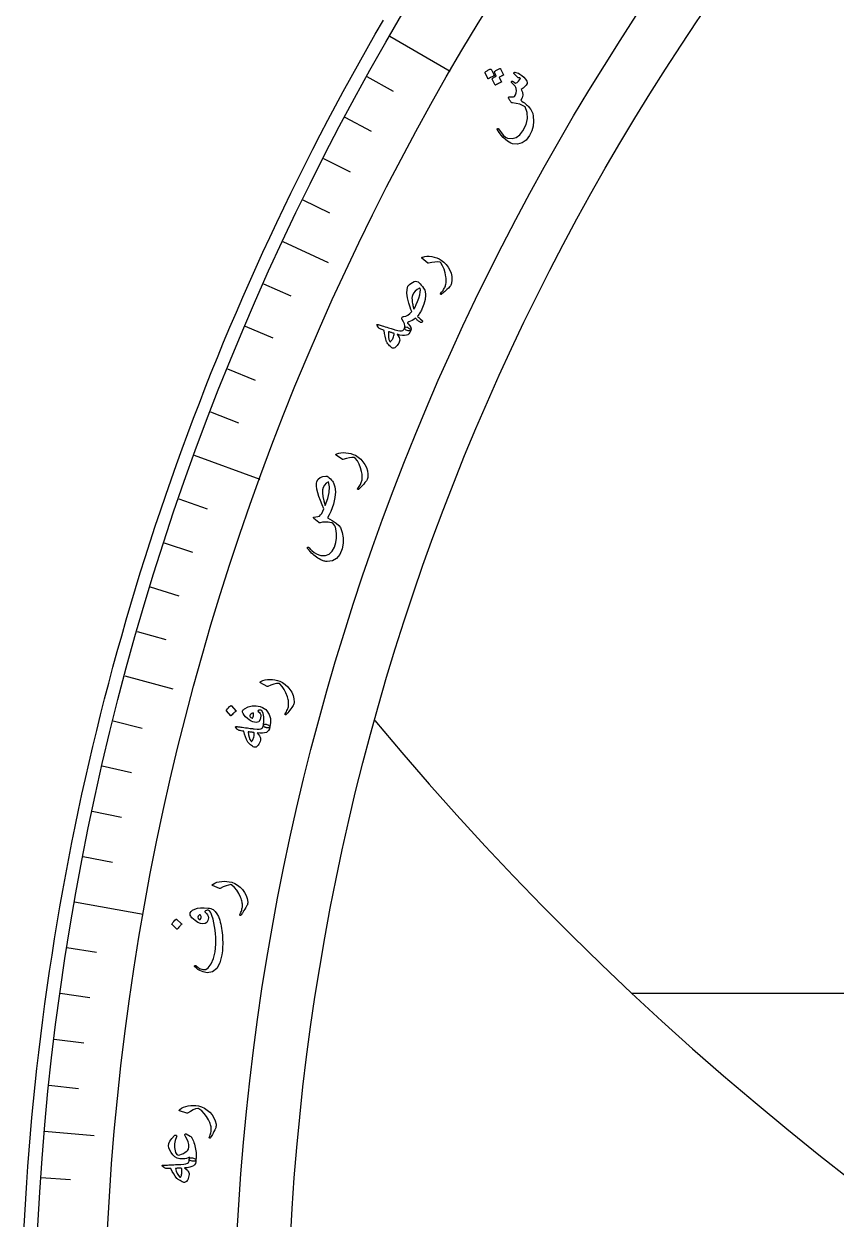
# Model space of a CAD drawing. Header units: millimetres. Extents: x -91 to 91, y -91 to 118.
# Drawn here: x -90.89 to -63.17, y 4.89 to 45.69 of the extents above; entities that cross this region are included whole.
import ezdxf

# ---------------------------------------------------------------- set-up
doc = ezdxf.new("R2010")
doc.units = ezdxf.units.MM
for name, color, linetype in [('CUT_OUTER', 1, 'Continuous'), ('ENGRAVE', 7, 'Continuous'), ('ENGRAVE_FINE', 8, 'Continuous'), ('TEXT', 5, 'Continuous')]:
    doc.layers.add(name, color=color, linetype=linetype)

msp = doc.modelspace()

# ---------------------------------------------------------------- linework, layer by layer
at = {"layer": 'CUT_OUTER'}
msp.add_lwpolyline([(-90.8904, 4.4652), (-90.8613, 5.0228), (-90.8287, 5.5802), (-90.7928, 6.1374), (-90.7534, 6.6944), (-90.7106, 7.2511), (-90.6644, 7.8076), (-90.6148, 8.3637), (-90.5618, 8.9196), (-90.5054, 9.4751), (-90.4455, 10.0302), (-90.3823, 10.585), (-90.3156, 11.1394), (-90.2456, 11.6933), (-90.1721, 12.2468), (-90.0953, 12.7999), (-90.0151, 13.3525), (-89.9314, 13.9045), (-89.8444, 14.4561), (-89.754, 15.0071), (-89.6603, 15.5575), (-89.5631, 16.1074), (-89.4626, 16.6566), (-89.3587, 17.2052), (-89.2515, 17.7532), (-89.1408, 18.3005), (-89.0269, 18.8471), (-88.9096, 19.393), (-88.7889, 19.9382), (-88.6649, 20.4826), (-88.5375, 21.0263), (-88.4069, 21.5691), (-88.2728, 22.1112), (-88.1355, 22.6524), (-87.9949, 23.1928), (-87.8509, 23.7323), (-87.7036, 24.2709), (-87.553, 24.8085), (-87.3992, 25.3453), (-87.242, 25.8811), (-87.0816, 26.4159), (-86.9178, 26.9497), (-86.7508, 27.4825), (-86.5806, 28.0143), (-86.4071, 28.545), (-86.2303, 29.0747), (-86.0503, 29.6032), (-85.867, 30.1307), (-85.6805, 30.657), (-85.4908, 31.1821), (-85.2979, 31.7061), (-85.1017, 32.2289), (-84.9023, 32.7504), (-84.6998, 33.2708), (-84.4941, 33.7899), (-84.2851, 34.3077), (-84.073, 34.8242), (-83.8578, 35.3394), (-83.6394, 35.8533), (-83.4178, 36.3658), (-83.1931, 36.877), (-82.9652, 37.3867), (-82.7343, 37.8951), (-82.5002, 38.402), (-82.263, 38.9075), (-82.0227, 39.4115), (-81.7794, 39.9141), (-81.5329, 40.4151), (-81.2834, 40.9146), (-81.0308, 41.4126), (-80.7752, 41.909), (-80.5165, 42.4039), (-80.2548, 42.8971), (-79.9901, 43.3887), (-79.7224, 43.8787), (-79.4516, 44.3671), (-79.1779, 44.8537), (-78.9012, 45.3387), (-78.6215, 45.822)], dxfattribs=at)
at = {"layer": 'ENGRAVE'}
for points in [[(-78.4064, 45.268), (-76.3432, 44.0768)], [(-82.0534, 38.2621), (-80.5111, 37.543)], [(-85.0759, 30.9651), (-82.8372, 30.1503)], [(-87.451, 23.4324), (-85.8072, 22.992)], [(-89.1605, 15.7214), (-86.8143, 15.3077)], [(-90.1914, 7.8907), (-88.4962, 7.7424)]]:
    msp.add_lwpolyline(points, dxfattribs=at)
for radius in [90.5359, 88.1535, 83.7291, 81.9]:
    msp.add_circle((0, 0), radius, dxfattribs=at)
msp.add_arc((0, 87.485), 102.6048, 219.725372, 320.274628, dxfattribs=at)
at = {"layer": 'ENGRAVE_FINE'}
for points in [[(-79.1845, 43.8927), (-78.2915, 43.3977)], [(-79.9385, 42.504), (-79.0369, 42.0247)], [(-80.6681, 41.1024), (-79.7583, 40.6389)], [(-81.3731, 39.6883), (-80.4554, 39.2407)], [(-82.7087, 36.8243), (-81.7759, 36.409)], [(-83.3387, 35.3752), (-82.3989, 34.9763)], [(-83.9434, 33.9153), (-82.9968, 33.5329)], [(-84.5225, 32.4452), (-83.5693, 32.0793)], [(-85.6034, 29.4756), (-84.638, 29.1432)], [(-86.1048, 27.9771), (-85.1337, 27.6616)], [(-86.5799, 26.4701), (-85.6035, 26.1716)], [(-87.0287, 24.9551), (-86.0472, 24.6736)], [(-87.8466, 21.9026), (-86.8559, 21.6556)], [(-88.2155, 20.3661), (-87.2206, 20.1365)], [(-88.5575, 18.8235), (-87.5588, 18.6112)], [(-88.8725, 17.2751), (-87.8702, 17.0802)], [(-89.4213, 14.1629), (-88.4128, 14.0032)], [(-89.6548, 12.6002), (-88.6437, 12.4581)], [(70.1335, 12.5914), (-70.1335, 12.5914)], [(-89.8611, 11.0336), (-88.8476, 10.9091)], [(-90.0399, 9.4636), (-89.0245, 9.3569)], [(-90.3154, 6.3155), (-89.2968, 6.2442)]]:
    msp.add_lwpolyline(points, dxfattribs=at)
at = {"layer": 'TEXT'}
for points in [[(-75.1516, 44.0244), (-75.1527, 44.0288), (-75.152, 44.0337), (-75.1497, 44.039), (-75.1455, 44.0448), (-75.1245, 44.062), (-75.1032, 44.078), (-75.0814, 44.0929), (-75.0592, 44.1065), (-75.0363, 44.119), (-75.0126, 44.1304), (-74.988, 44.1408), (-74.9626, 44.1501), (-74.9547, 44.1514), (-74.9483, 44.1506), (-74.9435, 44.1478), (-74.9403, 44.1429), (-74.8363, 43.9382), (-74.8355, 43.9325), (-74.8382, 43.9274), (-74.8443, 43.9227), (-74.8537, 43.9186), (-74.8618, 43.9149), (-74.8741, 43.9089), (-74.8908, 43.9006), (-74.9118, 43.8899), (-74.9373, 43.8767), (-74.9674, 43.8605), (-75.0021, 43.8414), (-75.0415, 43.8195), (-75.0474, 43.8169), (-75.052, 43.8166), (-75.0553, 43.8186), (-75.0573, 43.8227)], [(-74.8332, 44.0439), (-74.8343, 44.0483), (-74.8336, 44.0532), (-74.8312, 44.0585), (-74.8271, 44.0643), (-74.8061, 44.0814), (-74.7848, 44.0973), (-74.763, 44.112), (-74.7408, 44.1255), (-74.7179, 44.1379), (-74.6942, 44.1492), (-74.6697, 44.1595), (-74.6443, 44.1687), (-74.6377, 44.1695), (-74.632, 44.1682), (-74.6272, 44.1647), (-74.6233, 44.1592), (-74.5195, 43.9546), (-74.519, 43.9504), (-74.5215, 43.9462), (-74.5271, 43.9418), (-74.5356, 43.9373), (-74.5414, 43.9345), (-74.5503, 43.93), (-74.5624, 43.9238), (-74.5777, 43.9159), (-74.5961, 43.9064), (-74.6174, 43.895), (-74.6416, 43.8817), (-74.6687, 43.8667), (-74.5913, 43.717), (-74.5905, 43.7114), (-74.5932, 43.7062), (-74.5992, 43.7016), (-74.6087, 43.6975), (-74.6167, 43.6938), (-74.629, 43.6878), (-74.6457, 43.6795), (-74.6666, 43.6689), (-74.692, 43.6557), (-74.7221, 43.6396), (-74.7567, 43.6207), (-74.796, 43.5988), (-74.8013, 43.5972), (-74.8055, 43.5976), (-74.8086, 43.6), (-74.8105, 43.6043), (-74.9052, 43.8055), (-74.9063, 43.8099), (-74.9057, 43.8147), (-74.9033, 43.82), (-74.8992, 43.8258), (-74.8844, 43.838), (-74.8693, 43.8498), (-74.8539, 43.8611), (-74.8382, 43.8721), (-74.822, 43.8825), (-74.8054, 43.8921), (-74.7884, 43.9008), (-74.7709, 43.9088)], [(-74.1571, 43.9874), (-74.1644, 43.9969), (-74.1683, 44.006), (-74.1688, 44.0144), (-74.1659, 44.0224), (-74.1594, 44.031), (-74.1514, 44.0369), (-74.1421, 44.0401), (-74.1314, 44.0406), (-74.0966, 44.0369), (-74.0574, 44.0256), (-74.0138, 44.0069), (-73.9657, 43.9808), (-73.8917, 43.9303), (-73.8272, 43.8725), (-73.7723, 43.8074), (-73.7268, 43.7351), (-73.7178, 43.7143), (-73.7131, 43.6945), (-73.7126, 43.6757), (-73.7163, 43.658), (-73.7445, 43.6025), (-73.788, 43.5505), (-73.8467, 43.5019), (-73.9207, 43.4567), (-73.8772, 43.3565), (-73.865, 43.2612), (-73.8842, 43.1707), (-73.9348, 43.085), (-73.8901, 43.0552), (-73.8478, 43.0252), (-73.8081, 42.9949), (-73.7708, 42.9645), (-73.7358, 42.9338), (-73.7027, 42.9026), (-73.6716, 42.8708), (-73.6424, 42.8386), (-73.5932, 42.7745), (-73.5543, 42.7041), (-73.5256, 42.6273), (-73.5072, 42.5442), (-73.4951, 42.3679), (-73.5123, 42.1991), (-73.5586, 42.0375), (-73.6343, 41.8829), (-73.7528, 41.7278), (-73.8886, 41.6288), (-74.0418, 41.5858), (-74.2125, 41.5991), (-74.2662, 41.6179), (-74.3247, 41.6489), (-74.388, 41.692), (-74.4562, 41.7473), (-74.5272, 41.8145), (-74.5967, 41.8922), (-74.6646, 41.9805), (-74.7309, 42.0793), (-74.7347, 42.0863), (-74.7362, 42.0932), (-74.7357, 42.1), (-74.733, 42.1067), (-74.7289, 42.1126), (-74.7242, 42.1171), (-74.7189, 42.1201), (-74.7129, 42.1217), (-74.7058, 42.121), (-74.6994, 42.1184), (-74.6936, 42.1141), (-74.6885, 42.1079), (-74.5987, 41.9793), (-74.5188, 41.8841), (-74.4489, 41.8223), (-74.3892, 41.7939), (-74.2311, 41.7782), (-74.0896, 41.8137), (-73.9648, 41.9004), (-73.8563, 42.0382), (-73.7496, 42.2565), (-73.7011, 42.4654), (-73.7109, 42.6654), (-73.7791, 42.8566), (-73.8677, 42.9075), (-73.9693, 42.9472), (-74.084, 42.9758), (-74.2119, 42.9932), (-74.2254, 42.9939), (-74.2365, 42.9964), (-74.245, 43.0008), (-74.2509, 43.007), (-74.2686, 43.0331), (-74.2852, 43.0577), (-74.3005, 43.0809), (-74.3146, 43.1028), (-74.3272, 43.123), (-74.3381, 43.1415), (-74.3472, 43.1582), (-74.3546, 43.1732), (-74.3571, 43.1807), (-74.3563, 43.1867), (-74.3524, 43.1912), (-74.3453, 43.1943), (-74.3407, 43.1953), (-74.3337, 43.1964), (-74.3245, 43.1977), (-74.313, 43.1992), (-74.2994, 43.2005), (-74.2838, 43.2013), (-74.2662, 43.2018), (-74.2467, 43.2019), (-74.2085, 43.2029), (-74.1797, 43.2056), (-74.1602, 43.2101), (-74.1499, 43.2163), (-74.1118, 43.2707), (-74.0881, 43.3335), (-74.0789, 43.4049), (-74.0843, 43.4848), (-74.0979, 43.5207), (-74.1281, 43.566), (-74.1749, 43.6207), (-74.2383, 43.6849), (-74.2443, 43.691), (-74.2482, 43.6982), (-74.25, 43.7063), (-74.2498, 43.7154), (-74.2485, 43.7234), (-74.2457, 43.73), (-74.2413, 43.7355), (-74.2356, 43.7397), (-74.2169, 43.74), (-74.1893, 43.728), (-74.1527, 43.7036), (-74.1071, 43.6669), (-74.0538, 43.6953), (-74.008, 43.7322), (-73.9697, 43.7775), (-73.939, 43.8313), (-73.9554, 43.8401), (-73.9696, 43.8458), (-73.9816, 43.8483), (-73.9914, 43.8476), (-74.0013, 43.846), (-74.0098, 43.8466), (-74.017, 43.8494), (-74.0229, 43.8544)], [(-77.3069, 37.696), (-77.3104, 37.6993), (-77.3129, 37.7025), (-77.3145, 37.7056), (-77.315, 37.7085), (-77.3124, 37.7152), (-77.3057, 37.7217), (-77.2949, 37.728), (-77.2799, 37.734), (-77.2099, 37.7516), (-77.1349, 37.7596), (-77.0551, 37.7581), (-76.9703, 37.747), (-76.8827, 37.7277), (-76.7999, 37.7016), (-76.7218, 37.6685), (-76.6485, 37.6287), (-76.5599, 37.5602), (-76.4816, 37.4806), (-76.4137, 37.39), (-76.356, 37.2885), (-76.3121, 37.1794), (-76.2875, 37.0674), (-76.2823, 36.9523), (-76.2965, 36.8342), (-76.3038, 36.8042), (-76.3153, 36.7762), (-76.3311, 36.7504), (-76.3512, 36.7266), (-76.4035, 36.6745), (-76.4512, 36.6278), (-76.4944, 36.5863), (-76.5331, 36.5502), (-76.5672, 36.5195), (-76.5967, 36.4944), (-76.6216, 36.4749), (-76.6418, 36.4611), (-76.6471, 36.4588), (-76.6519, 36.4576), (-76.6562, 36.4575), (-76.6599, 36.4586), (-76.6642, 36.4611), (-76.6677, 36.4644), (-76.6706, 36.4684), (-76.6728, 36.4731), (-76.6737, 36.4782), (-76.6727, 36.4835), (-76.6699, 36.489), (-76.6653, 36.4946), (-76.6362, 36.5286), (-76.6098, 36.5616), (-76.586, 36.5939), (-76.5649, 36.6253), (-76.5463, 36.6562), (-76.5301, 36.6869), (-76.5163, 36.7173), (-76.505, 36.7474), (-76.4957, 36.7785), (-76.4885, 36.8118), (-76.4831, 36.8472), (-76.4798, 36.8849), (-76.4785, 36.9247), (-76.4794, 36.9669), (-76.4825, 37.0114), (-76.4879, 37.0582), (-76.512, 37.1942), (-76.5493, 37.3189), (-76.5998, 37.4323), (-76.6635, 37.5345), (-76.6691, 37.5418), (-76.6767, 37.548), (-76.6863, 37.553), (-76.6979, 37.5569), (-76.7737, 37.5644), (-76.8634, 37.5617), (-76.967, 37.5486), (-77.0844, 37.5252), (-77.0912, 37.525), (-77.0969, 37.5257), (-77.1014, 37.5272), (-77.1049, 37.5296)], [(-77.7856, 36.7339), (-77.7639, 36.7674), (-77.7306, 36.8011), (-77.6856, 36.8348), (-77.6289, 36.8686), (-77.5711, 36.8944), (-77.5197, 36.9056), (-77.4745, 36.902), (-77.4356, 36.8839), (-77.4012, 36.8555), (-77.3649, 36.8192), (-77.3267, 36.775), (-77.2867, 36.7229), (-77.2514, 36.6723), (-77.2252, 36.6313), (-77.2083, 36.5999), (-77.2004, 36.5781), (-77.1862, 36.4337), (-77.1988, 36.2819), (-77.2382, 36.1225), (-77.3044, 35.9555), (-77.3203, 35.9226), (-77.3373, 35.8906), (-77.3553, 35.8594), (-77.3743, 35.829), (-77.3941, 35.7995), (-77.4145, 35.7709), (-77.4355, 35.7433), (-77.457, 35.7167), (-77.4406, 35.696), (-77.4083, 35.6643), (-77.3601, 35.6214), (-77.296, 35.5674), (-77.2842, 35.5553), (-77.2804, 35.5421), (-77.2844, 35.5276), (-77.2963, 35.5119), (-77.3115, 35.5009), (-77.3276, 35.4957), (-77.3444, 35.4965), (-77.362, 35.5032), (-77.3814, 35.5168), (-77.4014, 35.5317), (-77.4218, 35.5478), (-77.4427, 35.5653), (-77.4638, 35.584), (-77.485, 35.6042), (-77.5062, 35.6258), (-77.5275, 35.6488), (-77.581, 35.6047), (-77.6356, 35.5688), (-77.6914, 35.541), (-77.7483, 35.5214), (-77.7665, 35.5163), (-77.7806, 35.5104), (-77.7905, 35.5036), (-77.7963, 35.4959), (-77.7974, 35.4881), (-77.7945, 35.4784), (-77.7875, 35.4668), (-77.7765, 35.4534), (-77.7211, 35.3871), (-77.6875, 35.3266), (-77.6756, 35.2718), (-77.6856, 35.2229), (-77.6899, 35.2177), (-77.6975, 35.2136), (-77.7084, 35.2108), (-77.7226, 35.2091), (-77.7706, 35.2125), (-77.8098, 35.22), (-77.8403, 35.2315), (-77.8619, 35.2471), (-77.8781, 35.2663), (-77.889, 35.2844), (-77.8943, 35.3015), (-77.8942, 35.3174), (-77.8897, 35.3849), (-77.9026, 35.4544), (-77.9331, 35.526), (-77.9811, 35.5998), (-77.9901, 35.6149), (-77.9944, 35.6304), (-77.994, 35.6461), (-77.989, 35.6621), (-77.9793, 35.6776), (-77.966, 35.6894), (-77.9492, 35.6975), (-77.9289, 35.7018), (-77.8553, 35.7202), (-77.7843, 35.7543), (-77.7158, 35.8042), (-77.6498, 35.8699), (-77.6804, 35.9448), (-77.7079, 36.0171), (-77.7325, 36.0866), (-77.754, 36.1534), (-77.799, 36.3393), (-77.8192, 36.4981), (-77.8147, 36.6296), (-77.7856, 36.7339)], [(-77.388, 36.6698), (-77.4714, 36.6266), (-77.54, 36.5715), (-77.5938, 36.5044), (-77.6327, 36.4253), (-77.6415, 36.3852), (-77.6445, 36.3325), (-77.6418, 36.2674), (-77.6332, 36.1898), (-77.6275, 36.1494), (-77.6216, 36.1122), (-77.6157, 36.0781), (-77.6098, 36.0471), (-77.6036, 36.0193), (-77.5971, 35.9944), (-77.5902, 35.9725), (-77.583, 35.9536), (-77.5416, 36.0235), (-77.5001, 36.1095), (-77.4583, 36.2114), (-77.4162, 36.3294), (-77.381, 36.4451), (-77.3608, 36.5382), (-77.3558, 36.6087), (-77.366, 36.6566), (-77.3693, 36.6646), (-77.374, 36.6695), (-77.3802, 36.6712), (-77.388, 36.6698)], [(-78.8329, 35.3967), (-78.8413, 35.417), (-78.8381, 35.4286), (-78.8236, 35.4315), (-78.7975, 35.4258), (-78.7825, 35.421), (-78.7615, 35.4145), (-78.7346, 35.4065), (-78.7018, 35.3968), (-78.6628, 35.3852), (-78.6175, 35.3715), (-78.5659, 35.3557), (-78.5079, 35.3376), (-78.4509, 35.3199), (-78.3999, 35.304), (-78.3548, 35.29), (-78.3158, 35.2777), (-78.2829, 35.2673), (-78.2562, 35.2589), (-78.2358, 35.2524), (-78.2217, 35.2479), (-78.1318, 35.2217), (-78.0584, 35.2092), (-78.0016, 35.2103), (-77.9612, 35.2251), (-77.9415, 35.2396), (-77.9238, 35.2598), (-77.9081, 35.2858), (-77.8942, 35.3174), (-77.8828, 35.3347), (-77.8671, 35.3449), (-77.8474, 35.3479), (-77.8236, 35.3439), (-77.797, 35.3343), (-77.7715, 35.3216), (-77.747, 35.306), (-77.7235, 35.2873), (-77.7047, 35.2685), (-77.6922, 35.2515), (-77.6858, 35.2363), (-77.6856, 35.2229), (-77.7136, 35.1627), (-77.7481, 35.1157), (-77.7893, 35.0817), (-77.8371, 35.0607), (-77.8974, 35.052), (-77.9701, 35.0552), (-78.0552, 35.0702), (-78.1529, 35.097), (-78.112, 35.0393), (-78.0832, 34.9864), (-78.0666, 34.9383), (-78.0621, 34.8949), (-78.0675, 34.8638), (-78.0794, 34.8297), (-78.0979, 34.7926), (-78.1229, 34.7525), (-78.1531, 34.712), (-78.1818, 34.6794), (-78.209, 34.6549), (-78.2348, 34.6384), (-78.2622, 34.6279), (-78.2876, 34.6243), (-78.3111, 34.6274), (-78.3327, 34.6372), (-78.3574, 34.6546), (-78.3833, 34.677), (-78.4104, 34.7045), (-78.4388, 34.7371), (-78.4665, 34.7716), (-78.4879, 34.8006), (-78.5031, 34.824), (-78.512, 34.8419), (-78.5408, 34.9322), (-78.5635, 35.0268), (-78.58, 35.1257), (-78.5902, 35.2289), (-78.6361, 35.2458), (-78.6756, 35.2609), (-78.7085, 35.2741), (-78.735, 35.2854), (-78.7565, 35.2966), (-78.7745, 35.3094), (-78.7889, 35.3238), (-78.7999, 35.3398)], [(-78.4412, 35.1817), (-78.4501, 35.0844), (-78.4465, 34.9969), (-78.4304, 34.9193), (-78.4019, 34.8516), (-78.3966, 34.8456), (-78.3904, 34.843), (-78.3834, 34.8439), (-78.3755, 34.8482), (-78.3544, 34.8679), (-78.3347, 34.8906), (-78.3167, 34.9165), (-78.3001, 34.9456), (-78.2852, 34.9777), (-78.2718, 35.013), (-78.2599, 35.0514), (-78.2495, 35.093), (-78.2488, 35.0998), (-78.2493, 35.1075), (-78.2512, 35.1162), (-78.2543, 35.1258), (-78.274, 35.1329), (-78.2947, 35.1401), (-78.3164, 35.1471), (-78.3392, 35.1541), (-78.3631, 35.1611), (-78.3881, 35.168), (-78.4141, 35.1749), (-78.4412, 35.1817)], [(-80.2363, 30.9756), (-80.2401, 30.9786), (-80.2428, 30.9816), (-80.2446, 30.9845), (-80.2454, 30.9873), (-80.2434, 30.9943), (-80.2373, 31.0013), (-80.227, 31.0084), (-80.2126, 31.0157), (-80.1443, 31.0392), (-80.0703, 31.0536), (-79.9906, 31.0589), (-79.9053, 31.0551), (-79.8163, 31.0433), (-79.7315, 31.0243), (-79.6509, 30.9981), (-79.5745, 30.9646), (-79.4804, 30.9038), (-79.3956, 30.8312), (-79.3202, 30.7468), (-79.2541, 30.6505), (-79.201, 30.5456), (-79.167, 30.436), (-79.1521, 30.3218), (-79.1562, 30.2029), (-79.1608, 30.1724), (-79.1699, 30.1436), (-79.1835, 30.1165), (-79.2015, 30.0911), (-79.2491, 30.0348), (-79.2927, 29.9841), (-79.3322, 29.9391), (-79.3677, 29.8998), (-79.3991, 29.8663), (-79.4263, 29.8388), (-79.4495, 29.8173), (-79.4684, 29.8018), (-79.4736, 29.7991), (-79.4782, 29.7974), (-79.4825, 29.797), (-79.4863, 29.7978), (-79.4907, 29.7999), (-79.4945, 29.8029), (-79.4977, 29.8066), (-79.5003, 29.8111), (-79.5016, 29.8161), (-79.5011, 29.8215), (-79.4988, 29.8272), (-79.4947, 29.8332), (-79.4686, 29.8695), (-79.4451, 29.9047), (-79.4241, 29.9389), (-79.4058, 29.972), (-79.3899, 30.0044), (-79.3764, 30.0363), (-79.3652, 30.0677), (-79.3565, 30.0987), (-79.3499, 30.1305), (-79.3455, 30.1643), (-79.3432, 30.2001), (-79.3431, 30.2378), (-79.3451, 30.2776), (-79.3497, 30.3196), (-79.3566, 30.3636), (-79.3659, 30.4098), (-79.4015, 30.5433), (-79.4493, 30.6644), (-79.5093, 30.7731), (-79.5815, 30.8694), (-79.5877, 30.8763), (-79.5958, 30.8818), (-79.6058, 30.886), (-79.6176, 30.8889), (-79.6938, 30.8899), (-79.7829, 30.8795), (-79.885, 30.8577), (-80, 30.8244), (-80.0068, 30.8236), (-80.0125, 30.8238), (-80.0172, 30.8249), (-80.0208, 30.827)], [(-80.8871, 30.0768), (-80.8437, 30.1559), (-80.7782, 30.2124), (-80.6904, 30.2461), (-80.5806, 30.2571), (-80.5433, 30.2489), (-80.5051, 30.2301), (-80.4662, 30.2009), (-80.4264, 30.1611), (-80.3896, 30.1187), (-80.3597, 30.0817), (-80.3366, 30.0499), (-80.3203, 30.0235), (-80.2733, 29.8872), (-80.2589, 29.7213), (-80.2769, 29.5256), (-80.327, 29.3001), (-80.3678, 29.1683), (-80.4154, 29.0454), (-80.4697, 28.9313), (-80.5308, 28.826), (-80.3646, 28.7366), (-80.2356, 28.6519), (-80.1437, 28.5718), (-80.089, 28.4964), (-80.0235, 28.3267), (-79.9924, 28.1495), (-79.9957, 27.9648), (-80.0333, 27.7722), (-80.1092, 27.5822), (-80.2187, 27.4471), (-80.3619, 27.3668), (-80.5391, 27.3413), (-80.5647, 27.3427), (-80.591, 27.3456), (-80.618, 27.3501), (-80.6456, 27.3561), (-80.6736, 27.3639), (-80.7017, 27.3738), (-80.73, 27.3858), (-80.7584, 27.3997), (-80.8082, 27.426), (-80.8564, 27.4544), (-80.9031, 27.485), (-80.9482, 27.5177), (-80.9916, 27.5524), (-81.0332, 27.5888), (-81.073, 27.6271), (-81.111, 27.6671), (-81.1262, 27.6842), (-81.1405, 27.701), (-81.1539, 27.7172), (-81.1665, 27.733), (-81.1783, 27.7483), (-81.1893, 27.7627), (-81.1996, 27.7764), (-81.2091, 27.7893), (-81.2141, 27.7979), (-81.2162, 27.8059), (-81.2156, 27.8132), (-81.2121, 27.82), (-81.2067, 27.8265), (-81.2009, 27.8309), (-81.1949, 27.8333), (-81.1886, 27.8335), (-81.1821, 27.8319), (-81.1754, 27.8289), (-81.1685, 27.8245), (-81.1614, 27.8187), (-81.1408, 27.792), (-81.1172, 27.7653), (-81.0905, 27.7385), (-81.0608, 27.7117), (-80.9826, 27.6501), (-80.9053, 27.6022), (-80.829, 27.5682), (-80.7537, 27.5479), (-80.5986, 27.5448), (-80.4692, 27.5915), (-80.3653, 27.6877), (-80.2868, 27.8335), (-80.242, 27.9851), (-80.2197, 28.1399), (-80.2198, 28.2981), (-80.2425, 28.4598), (-80.2574, 28.5115), (-80.2805, 28.5598), (-80.312, 28.6048), (-80.3517, 28.6463), (-80.3575, 28.6515), (-80.3652, 28.6558), (-80.375, 28.6591), (-80.3868, 28.6615), (-80.5016, 28.6787), (-80.6055, 28.6849), (-80.6984, 28.68), (-80.7803, 28.6641), (-80.7956, 28.6606), (-80.8082, 28.6598), (-80.8181, 28.6618), (-80.8253, 28.6666), (-80.9956, 28.8108), (-81.0066, 28.8268), (-81.0091, 28.8393), (-81.0029, 28.8485), (-80.9882, 28.8542), (-80.8055, 28.8892), (-80.766, 28.9286), (-80.7271, 28.9834), (-80.6887, 29.0536), (-80.6507, 29.1392), (-80.7145, 29.2803), (-80.7705, 29.4191), (-80.8187, 29.5557), (-80.8591, 29.6901), (-80.8878, 29.8151), (-80.9021, 29.9212), (-80.9018, 30.0085), (-80.8871, 30.0768)], [(-80.4904, 30.0626), (-80.5735, 30.01), (-80.6357, 29.9459), (-80.6771, 29.8702), (-80.6974, 29.783), (-80.6989, 29.6809), (-80.6845, 29.5581), (-80.6541, 29.4147), (-80.6076, 29.2508), (-80.5208, 29.4867), (-80.4722, 29.7005), (-80.462, 29.8924), (-80.4904, 30.0626)], [(-82.8185, 23.2044), (-82.8226, 23.207), (-82.8256, 23.2097), (-82.8276, 23.2124), (-82.8287, 23.2152), (-82.8274, 23.2223), (-82.8219, 23.2299), (-82.8124, 23.238), (-82.7987, 23.2465), (-82.733, 23.2764), (-82.6607, 23.2978), (-82.5819, 23.3106), (-82.4966, 23.3149), (-82.4069, 23.3117), (-82.3207, 23.3009), (-82.238, 23.2824), (-82.1587, 23.2563), (-82.0592, 23.2048), (-81.9679, 23.1406), (-81.8848, 23.0637), (-81.8099, 22.9742), (-81.7471, 22.8748), (-81.7028, 22.7689), (-81.6771, 22.6567), (-81.6698, 22.5379), (-81.6715, 22.5071), (-81.6779, 22.4776), (-81.6888, 22.4493), (-81.7043, 22.4222), (-81.7464, 22.3617), (-81.7849, 22.3071), (-81.82, 22.2586), (-81.8516, 22.2161), (-81.8796, 22.1797), (-81.9041, 22.1498), (-81.9251, 22.1262), (-81.9425, 22.109), (-81.9473, 22.1057), (-81.9518, 22.1036), (-81.956, 22.1028), (-81.9599, 22.1032), (-81.9645, 22.1049), (-81.9686, 22.1075), (-81.9721, 22.1109), (-81.9751, 22.1151), (-81.9769, 22.12), (-81.9769, 22.1254), (-81.9752, 22.1313), (-81.9717, 22.1377), (-81.9491, 22.1763), (-81.929, 22.2136), (-81.9114, 22.2496), (-81.8963, 22.2843), (-81.8836, 22.318), (-81.8732, 22.3511), (-81.8651, 22.3835), (-81.8593, 22.4152), (-81.8558, 22.4474), (-81.8546, 22.4815), (-81.8557, 22.5173), (-81.8592, 22.5549), (-81.865, 22.5943), (-81.8735, 22.6356), (-81.8846, 22.6788), (-81.8982, 22.7239), (-81.9464, 22.8534), (-82.0055, 22.9694), (-82.0755, 23.0719), (-82.1566, 23.161), (-82.1634, 23.1672), (-82.172, 23.1719), (-82.1823, 23.1751), (-82.1944, 23.1769), (-82.2703, 23.1706), (-82.3581, 23.1518), (-82.4576, 23.1204), (-82.5689, 23.0763), (-82.5756, 23.0749), (-82.5813, 23.0745), (-82.5861, 23.0752), (-82.5899, 23.0769)], [(-83.9789, 22.2472), (-83.9811, 22.2511), (-83.9818, 22.256), (-83.9809, 22.2617), (-83.9785, 22.2684), (-83.9463, 22.3117), (-83.9105, 22.351), (-83.8711, 22.3864), (-83.8281, 22.4177), (-83.8222, 22.4203), (-83.8168, 22.4207), (-83.812, 22.4189), (-83.8078, 22.4149), (-83.6521, 22.2483), (-83.6487, 22.2428), (-83.6492, 22.2369), (-83.6533, 22.2307), (-83.6611, 22.2241), (-83.6679, 22.2185), (-83.6782, 22.2094), (-83.692, 22.197), (-83.7094, 22.1811), (-83.7304, 22.1616), (-83.755, 22.138), (-83.7834, 22.1105), (-83.8154, 22.0788), (-83.8204, 22.0748), (-83.8247, 22.0733), (-83.8284, 22.0743), (-83.8315, 22.0778)], [(-83.4249, 22.2409), (-83.4179, 22.2573), (-83.4055, 22.2742), (-83.3876, 22.2916), (-83.3644, 22.3096), (-83.2362, 22.3787), (-83.1029, 22.4148), (-82.9646, 22.4179), (-82.8214, 22.3883), (-82.75, 22.3609), (-82.6887, 22.3281), (-82.6374, 22.2897), (-82.5962, 22.2459), (-82.5206, 22.1197), (-82.4783, 21.9853), (-82.4693, 21.8426), (-82.4936, 21.6914), (-82.501, 21.6775), (-82.515, 21.6676), (-82.5354, 21.6617), (-82.5624, 21.6597), (-82.5769, 21.6602), (-82.5915, 21.6618), (-82.606, 21.6645), (-82.6206, 21.6685), (-82.6349, 21.6731), (-82.6484, 21.678), (-82.6612, 21.6833), (-82.6732, 21.6888), (-82.6933, 21.7011), (-82.707, 21.7154), (-82.7143, 21.7315), (-82.7151, 21.7496), (-82.6965, 21.8986), (-82.6993, 22.033), (-82.7236, 22.1529), (-82.7694, 22.2583), (-82.8051, 22.2635), (-82.834, 22.2658), (-82.856, 22.2653), (-82.8712, 22.262), (-82.885, 22.2568), (-82.8946, 22.2511), (-82.9, 22.245), (-82.9013, 22.2384), (-82.901, 22.2335), (-82.8998, 22.2294), (-82.8977, 22.226), (-82.8948, 22.2234), (-82.8525, 22.1868), (-82.8229, 22.1475), (-82.8057, 22.1058), (-82.8011, 22.0614), (-82.8231, 21.9422), (-82.8761, 21.8702), (-82.9604, 21.8456), (-83.076, 21.8683), (-83.1386, 21.8953), (-83.2011, 21.9329), (-83.2634, 21.981), (-83.3256, 22.0397), (-83.377, 22.098), (-83.4106, 22.151), (-83.4266, 22.1986), (-83.4249, 22.2409)], [(-83.181, 22.0887), (-83.1806, 22.0623), (-83.1674, 22.0382), (-83.1414, 22.0163), (-83.1027, 21.9966), (-83.0962, 21.9951), (-83.0914, 21.9943), (-83.0885, 21.9943), (-83.0873, 21.9952), (-83.0747, 22.0184), (-83.0648, 22.0426), (-83.0576, 22.0679), (-83.0531, 22.0943), (-83.0518, 22.1182), (-83.0538, 22.1387), (-83.0589, 22.1557), (-83.0673, 22.1693), (-83.1142, 22.1521), (-83.1488, 22.1329), (-83.171, 22.1118), (-83.181, 22.0887)], [(-83.6538, 21.6703), (-83.6654, 21.6889), (-83.6643, 21.7009), (-83.6504, 21.7062), (-83.6238, 21.7049), (-83.6081, 21.7027), (-83.5863, 21.6999), (-83.5584, 21.6964), (-83.5245, 21.6924), (-83.4842, 21.6876), (-83.4372, 21.6816), (-83.3837, 21.6746), (-83.3235, 21.6666), (-83.2643, 21.6587), (-83.2113, 21.6516), (-83.1646, 21.6453), (-83.124, 21.6397), (-83.0898, 21.635), (-83.0621, 21.6312), (-83.041, 21.6282), (-83.0263, 21.6261), (-82.9333, 21.6154), (-82.8588, 21.6153), (-82.8029, 21.626), (-82.7656, 21.6474), (-82.7487, 21.665), (-82.7346, 21.6879), (-82.7234, 21.7161), (-82.7151, 21.7496), (-82.7067, 21.7686), (-82.693, 21.7812), (-82.674, 21.7875), (-82.6499, 21.7876), (-82.6221, 21.7825), (-82.5948, 21.7743), (-82.568, 21.763), (-82.5417, 21.7486), (-82.5201, 21.7332), (-82.5049, 21.7186), (-82.496, 21.7046), (-82.4936, 21.6914), (-82.511, 21.6274), (-82.5372, 21.5753), (-82.5721, 21.5348), (-82.6157, 21.5061), (-82.6737, 21.4875), (-82.7459, 21.4784), (-82.8323, 21.4789), (-82.9331, 21.4889), (-82.8831, 21.4389), (-82.8459, 21.3916), (-82.8214, 21.3469), (-82.8097, 21.3049), (-82.8098, 21.2733), (-82.8158, 21.2377), (-82.8278, 21.1981), (-82.8457, 21.1544), (-82.8687, 21.1093), (-82.8915, 21.0724), (-82.9143, 21.0437), (-82.9369, 21.0231), (-82.9622, 21.0082), (-82.9866, 21.0003), (-83.0103, 20.9994), (-83.0332, 21.0055), (-83.0605, 21.0185), (-83.0898, 21.0362), (-83.1211, 21.0588), (-83.1546, 21.0861), (-83.1877, 21.1155), (-83.2136, 21.1405), (-83.2325, 21.1611), (-83.2443, 21.1773), (-83.2879, 21.2614), (-83.3261, 21.3508), (-83.3589, 21.4456), (-83.3864, 21.5456), (-83.4345, 21.5546), (-83.4759, 21.5628), (-83.5106, 21.5703), (-83.5386, 21.577), (-83.5616, 21.5845), (-83.5815, 21.5941), (-83.5982, 21.6058), (-83.6117, 21.6197)], [(-83.2316, 21.5241), (-83.224, 21.4267), (-83.2058, 21.341), (-83.1769, 21.2672), (-83.1374, 21.2052), (-83.1312, 21.2002), (-83.1246, 21.1987), (-83.1179, 21.2007), (-83.1109, 21.2063), (-83.0933, 21.2292), (-83.0778, 21.255), (-83.0643, 21.2836), (-83.0529, 21.3149), (-83.0435, 21.3491), (-83.0362, 21.3862), (-83.0309, 21.426), (-83.0277, 21.4687), (-83.0281, 21.4756), (-83.0299, 21.4831), (-83.0332, 21.4913), (-83.0379, 21.5003), (-83.0585, 21.5041), (-83.0801, 21.5076), (-83.1027, 21.5109), (-83.1264, 21.514), (-83.1511, 21.5169), (-83.1769, 21.5195), (-83.2037, 21.5219), (-83.2316, 21.5241)], [(-84.452, 16.2853), (-84.4562, 16.2876), (-84.4595, 16.29), (-84.4618, 16.2926), (-84.463, 16.2952), (-84.4623, 16.3024), (-84.4575, 16.3104), (-84.4487, 16.3193), (-84.4358, 16.329), (-84.3727, 16.3642), (-84.3025, 16.3914), (-84.225, 16.4107), (-84.1403, 16.4221), (-84.0506, 16.4263), (-83.9638, 16.4226), (-83.8799, 16.411), (-83.7987, 16.3916), (-83.6953, 16.3485), (-83.5991, 16.292), (-83.5099, 16.2222), (-83.4278, 16.1392), (-83.357, 16.0453), (-83.3041, 15.9435), (-83.2692, 15.8337), (-83.2522, 15.716), (-83.2513, 15.6851), (-83.2552, 15.6552), (-83.2637, 15.6261), (-83.277, 15.5979), (-83.3139, 15.534), (-83.3478, 15.4765), (-83.3788, 15.4252), (-83.4067, 15.3802), (-83.4317, 15.3417), (-83.4536, 15.3098), (-83.4726, 15.2846), (-83.4885, 15.266), (-83.4931, 15.2623), (-83.4974, 15.2599), (-83.5015, 15.2587), (-83.5053, 15.2588), (-83.5101, 15.2602), (-83.5144, 15.2624), (-83.5182, 15.2655), (-83.5215, 15.2694), (-83.5237, 15.2742), (-83.5242, 15.2795), (-83.5229, 15.2855), (-83.5199, 15.2922), (-83.5006, 15.3325), (-83.4837, 15.3714), (-83.4692, 15.4087), (-83.457, 15.4445), (-83.4471, 15.4792), (-83.4394, 15.513), (-83.434, 15.5459), (-83.4308, 15.578), (-83.43, 15.6104), (-83.4317, 15.6445), (-83.4358, 15.6801), (-83.4423, 15.7173), (-83.4514, 15.7561), (-83.4632, 15.7966), (-83.4778, 15.8387), (-83.4952, 15.8825), (-83.5539, 16.0075), (-83.6224, 16.1183), (-83.7006, 16.2147), (-83.7887, 16.2967), (-83.7961, 16.3023), (-83.805, 16.3063), (-83.8156, 16.3087), (-83.8277, 16.3094), (-83.9029, 16.2969), (-83.9888, 16.271), (-84.0854, 16.2314), (-84.1927, 16.1783), (-84.1992, 16.1763), (-84.2049, 16.1755), (-84.2097, 16.1757), (-84.2136, 16.1771)], [(-85.2179, 15.3001), (-85.2124, 15.3512), (-85.1841, 15.3978), (-85.133, 15.4399), (-85.0591, 15.4775), (-84.9665, 15.5061), (-84.8597, 15.5212), (-84.7384, 15.5229), (-84.6027, 15.5112), (-84.5541, 15.5038), (-84.5098, 15.4922), (-84.4698, 15.4767), (-84.4341, 15.457), (-84.3664, 15.3984), (-84.3061, 15.3185), (-84.2531, 15.2176), (-84.2074, 15.0955), (-84.188, 15.0278), (-84.1707, 14.9585), (-84.1555, 14.8874), (-84.1422, 14.8147), (-84.131, 14.7401), (-84.1219, 14.6635), (-84.1148, 14.5849), (-84.1098, 14.5042), (-84.1066, 14.4236), (-84.1051, 14.3451), (-84.1053, 14.2687), (-84.1072, 14.1943), (-84.1109, 14.1218), (-84.1167, 14.0512), (-84.1245, 13.9824), (-84.1344, 13.9153), (-84.2028, 13.6401), (-84.3091, 13.4467), (-84.4539, 13.3351), (-84.6375, 13.3054), (-84.6783, 13.31), (-84.7242, 13.3196), (-84.775, 13.3342), (-84.8309, 13.3538), (-84.8913, 13.3809), (-84.9488, 13.4144), (-85.0034, 13.4542), (-85.0551, 13.5004), (-85.0608, 13.5069), (-85.0645, 13.5141), (-85.0661, 13.522), (-85.0657, 13.5305), (-85.0633, 13.5384), (-85.059, 13.5443), (-85.0527, 13.5483), (-85.0445, 13.5504), (-85.0358, 13.5507), (-85.028, 13.5491), (-85.0211, 13.5457), (-85.0152, 13.5406), (-84.8924, 13.4513), (-84.782, 13.4106), (-84.6838, 13.4182), (-84.5979, 13.4741), (-84.4958, 13.611), (-84.4193, 13.7907), (-84.3681, 14.0133), (-84.3419, 14.279), (-84.339, 14.397), (-84.3414, 14.5161), (-84.3494, 14.6365), (-84.3628, 14.758), (-84.3816, 14.8806), (-84.4059, 15.0041), (-84.4358, 15.1286), (-84.4711, 15.254), (-84.4952, 15.3218), (-84.5248, 15.3751), (-84.5599, 15.4139), (-84.6006, 15.4382), (-84.6322, 15.4349), (-84.6623, 15.4261), (-84.6908, 15.4118), (-84.7176, 15.392), (-84.7192, 15.3894), (-84.7182, 15.3856), (-84.7144, 15.3807), (-84.7079, 15.3747), (-84.6565, 15.328), (-84.6203, 15.2797), (-84.5993, 15.2296), (-84.5934, 15.1776), (-84.6083, 15.0874), (-84.6469, 15.0227), (-84.7094, 14.9835), (-84.7958, 14.97), (-84.8676, 14.9831), (-84.9513, 15.0227), (-85.0466, 15.0889), (-85.1537, 15.1817), (-85.1793, 15.2096), (-85.1985, 15.2386), (-85.2114, 15.2688), (-85.2179, 15.3001)], [(-85.8336, 14.9458), (-85.8362, 14.9495), (-85.8373, 14.9543), (-85.8369, 14.9601), (-85.8351, 14.967), (-85.8067, 15.0131), (-85.7744, 15.0555), (-85.7382, 15.0942), (-85.6981, 15.1292), (-85.6924, 15.1323), (-85.6871, 15.1332), (-85.6821, 15.1318), (-85.6776, 15.1282), (-85.5081, 14.9754), (-85.5043, 14.9701), (-85.5042, 14.9642), (-85.5078, 14.9577), (-85.515, 14.9504), (-85.5213, 14.9442), (-85.5308, 14.9342), (-85.5435, 14.9206), (-85.5594, 14.9033), (-85.5786, 14.8819), (-85.6012, 14.8562), (-85.6271, 14.8262), (-85.6562, 14.7918), (-85.6609, 14.7874), (-85.6651, 14.7855), (-85.6688, 14.7862), (-85.6722, 14.7894)], [(-84.8597, 15.2644), (-84.8693, 15.2757), (-84.8801, 15.2804), (-84.892, 15.2785), (-84.9052, 15.27), (-84.9402, 15.2321), (-84.9535, 15.1954), (-84.9453, 15.1601), (-84.9154, 15.1262), (-84.9054, 15.1207), (-84.8962, 15.1182), (-84.8877, 15.1188), (-84.8799, 15.1225), (-84.8514, 15.1538), (-84.8385, 15.1878), (-84.8413, 15.2247), (-84.8597, 15.2644)], [(-85.5777, 8.5912), (-85.5821, 8.5931), (-85.5856, 8.5952), (-85.5881, 8.5975), (-85.5896, 8.6001), (-85.5895, 8.6073), (-85.5854, 8.6157), (-85.5774, 8.6253), (-85.5655, 8.6361), (-85.5059, 8.6769), (-85.4384, 8.7104), (-85.3629, 8.7366), (-85.2796, 8.7556), (-85.1907, 8.7678), (-85.1039, 8.772), (-85.0193, 8.768), (-84.9367, 8.756), (-84.8298, 8.7224), (-84.7288, 8.6749), (-84.6337, 8.6135), (-84.5445, 8.5382), (-84.4655, 8.4511), (-84.4036, 8.3545), (-84.3589, 8.2483), (-84.3313, 8.1326), (-84.3277, 8.1019), (-84.3289, 8.0717), (-84.3348, 8.042), (-84.3454, 8.0127), (-84.3764, 7.9458), (-84.405, 7.8854), (-84.4312, 7.8315), (-84.4549, 7.7842), (-84.4763, 7.7436), (-84.4953, 7.7099), (-84.5119, 7.683), (-84.5261, 7.663), (-84.5303, 7.659), (-84.5344, 7.6562), (-84.5383, 7.6547), (-84.5422, 7.6544), (-84.5471, 7.6553), (-84.5515, 7.6571), (-84.5556, 7.6599), (-84.5593, 7.6635), (-84.5619, 7.668), (-84.5628, 7.6733), (-84.5621, 7.6794), (-84.5597, 7.6863), (-84.5442, 7.7282), (-84.5308, 7.7684), (-84.5197, 7.8069), (-84.5108, 7.8437), (-84.5041, 7.8791), (-84.4995, 7.9135), (-84.4971, 7.9468), (-84.4968, 7.979), (-84.499, 8.0114), (-84.5037, 8.0451), (-84.511, 8.0802), (-84.5208, 8.1167), (-84.5334, 8.1545), (-84.5488, 8.1937), (-84.5672, 8.2344), (-84.5884, 8.2764), (-84.6582, 8.3957), (-84.7364, 8.4998), (-84.823, 8.5887), (-84.9182, 8.6624), (-84.926, 8.6674), (-84.9352, 8.6706), (-84.946, 8.672), (-84.9582, 8.6716), (-85.0319, 8.6524), (-85.1151, 8.6187), (-85.2077, 8.5707), (-85.3098, 8.5081), (-85.3161, 8.5055), (-85.3217, 8.5041), (-85.3265, 8.504), (-85.3305, 8.505)], [(-85.3565, 7.8047), (-85.2107, 7.7226), (-85.1964, 7.7125), (-85.185, 7.703), (-85.1763, 7.6941), (-85.1706, 7.6858), (-85.1471, 7.644), (-85.1256, 7.5996), (-85.1061, 7.5525), (-85.0885, 7.5028), (-85.0726, 7.4505), (-85.058, 7.3958), (-85.0446, 7.3387), (-85.0326, 7.2792), (-85.0152, 7.1685), (-85.0067, 7.0713), (-85.0072, 6.9875), (-85.0168, 6.9172), (-85.0314, 6.8912), (-85.0572, 6.8754), (-85.0944, 6.8696), (-85.1429, 6.874), (-85.1861, 6.884), (-85.2177, 6.896), (-85.2377, 6.9098), (-85.2459, 6.9256), (-85.2457, 6.9282), (-85.2455, 6.9307), (-85.2453, 6.9332), (-85.2451, 6.9357), (-85.2417, 6.9544), (-85.2395, 6.9728), (-85.2387, 6.9911), (-85.2391, 7.0091), (-85.2871, 6.9822), (-85.3393, 6.9625), (-85.3957, 6.9502), (-85.4563, 6.9453), (-85.5634, 6.9525), (-85.6572, 6.9789), (-85.7376, 7.0243), (-85.8046, 7.0889), (-85.8653, 7.1701), (-85.9106, 7.2485), (-85.9405, 7.324), (-85.9548, 7.3967), (-85.9481, 7.4732), (-85.9121, 7.5574), (-85.847, 7.6493), (-85.7526, 7.7486), (-85.7384, 7.7595), (-85.7238, 7.7639), (-85.7088, 7.7619), (-85.6934, 7.7535), (-85.682, 7.7424), (-85.6764, 7.7295), (-85.6768, 7.715), (-85.683, 7.6987), (-85.7282, 7.5821), (-85.7511, 7.4632), (-85.7517, 7.3419), (-85.7299, 7.2185), (-85.7138, 7.169), (-85.6945, 7.1304), (-85.6721, 7.1028), (-85.6465, 7.0861), (-85.6128, 7.0798), (-85.5686, 7.086), (-85.5137, 7.1048), (-85.4482, 7.1361), (-85.3814, 7.1751), (-85.3307, 7.2129), (-85.296, 7.2495), (-85.2773, 7.2849), (-85.2625, 7.3641), (-85.2647, 7.445), (-85.284, 7.5278), (-85.3202, 7.6125), (-85.3643, 7.6905), (-85.385, 7.7307), (-85.3962, 7.7624), (-85.3979, 7.7855), (-85.3902, 7.8001), (-85.3818, 7.8056), (-85.3735, 7.8082), (-85.365, 7.8079), (-85.3565, 7.8047)], [(-86.1554, 6.6934), (-86.1701, 6.7096), (-86.1711, 6.7216), (-86.1584, 6.7293), (-86.1319, 6.7327), (-86.1161, 6.7332), (-86.0942, 6.7342), (-86.0661, 6.7357), (-86.032, 6.7377), (-85.9914, 6.74), (-85.9442, 6.7424), (-85.8902, 6.7449), (-85.8295, 6.7475), (-85.7699, 6.7501), (-85.7165, 6.7524), (-85.6694, 6.7543), (-85.6285, 6.756), (-85.594, 6.7573), (-85.5661, 6.7584), (-85.5447, 6.7592), (-85.5299, 6.7597), (-85.4364, 6.7654), (-85.3631, 6.7784), (-85.3099, 6.7987), (-85.2769, 6.8263), (-85.2633, 6.8465), (-85.2535, 6.8715), (-85.2474, 6.9012), (-85.2451, 6.9357), (-85.2401, 6.9559), (-85.2289, 6.9707), (-85.2113, 6.9802), (-85.1875, 6.9845), (-85.1593, 6.9844), (-85.131, 6.9811), (-85.1026, 6.9747), (-85.0742, 6.965), (-85.0502, 6.9537), (-85.0327, 6.942), (-85.0215, 6.9298), (-85.0168, 6.9172), (-85.0228, 6.8512), (-85.0394, 6.7952), (-85.0667, 6.7493), (-85.1046, 6.7134), (-85.1584, 6.6849), (-85.2279, 6.6633), (-85.3132, 6.6486), (-85.4141, 6.6409), (-85.3561, 6.6004), (-85.3112, 6.5603), (-85.2793, 6.5206), (-85.2605, 6.4813), (-85.255, 6.4502), (-85.2547, 6.4141), (-85.2595, 6.373), (-85.2695, 6.3268), (-85.2843, 6.2784), (-85.3003, 6.2381), (-85.3176, 6.2058), (-85.3363, 6.1816), (-85.3586, 6.1625), (-85.3813, 6.1504), (-85.4045, 6.1454), (-85.4281, 6.1474), (-85.4572, 6.1554), (-85.4891, 6.1678), (-85.524, 6.1845), (-85.5617, 6.2055), (-85.5994, 6.2287), (-85.6293, 6.2488), (-85.6515, 6.2657), (-85.666, 6.2796), (-85.7236, 6.3547), (-85.7769, 6.4361), (-85.8258, 6.5237), (-85.8703, 6.6174), (-85.9193, 6.6178), (-85.9615, 6.6186), (-85.9969, 6.6199), (-86.0257, 6.6217), (-86.0497, 6.625), (-86.0709, 6.6309), (-86.0894, 6.6396), (-86.1051, 6.6509)], [(-85.7141, 6.6233), (-85.6897, 6.5287), (-85.6567, 6.4476), (-85.6154, 6.3799), (-85.5656, 6.3258), (-85.5586, 6.3219), (-85.5519, 6.3216), (-85.5456, 6.3248), (-85.5397, 6.3315), (-85.5264, 6.3572), (-85.5156, 6.3853), (-85.5073, 6.4157), (-85.5016, 6.4486), (-85.4984, 6.4839), (-85.4976, 6.5217), (-85.4994, 6.5619), (-85.5037, 6.6045), (-85.5053, 6.6111), (-85.5084, 6.6182), (-85.5131, 6.6258), (-85.5193, 6.6337), (-85.5402, 6.6339), (-85.5621, 6.6336), (-85.585, 6.6328), (-85.6088, 6.6317), (-85.6337, 6.6302), (-85.6595, 6.6283), (-85.6863, 6.626), (-85.7141, 6.6233)]]:
    msp.add_lwpolyline(points, close=True, dxfattribs=at)

doc.saveas('drawing.dxf')
